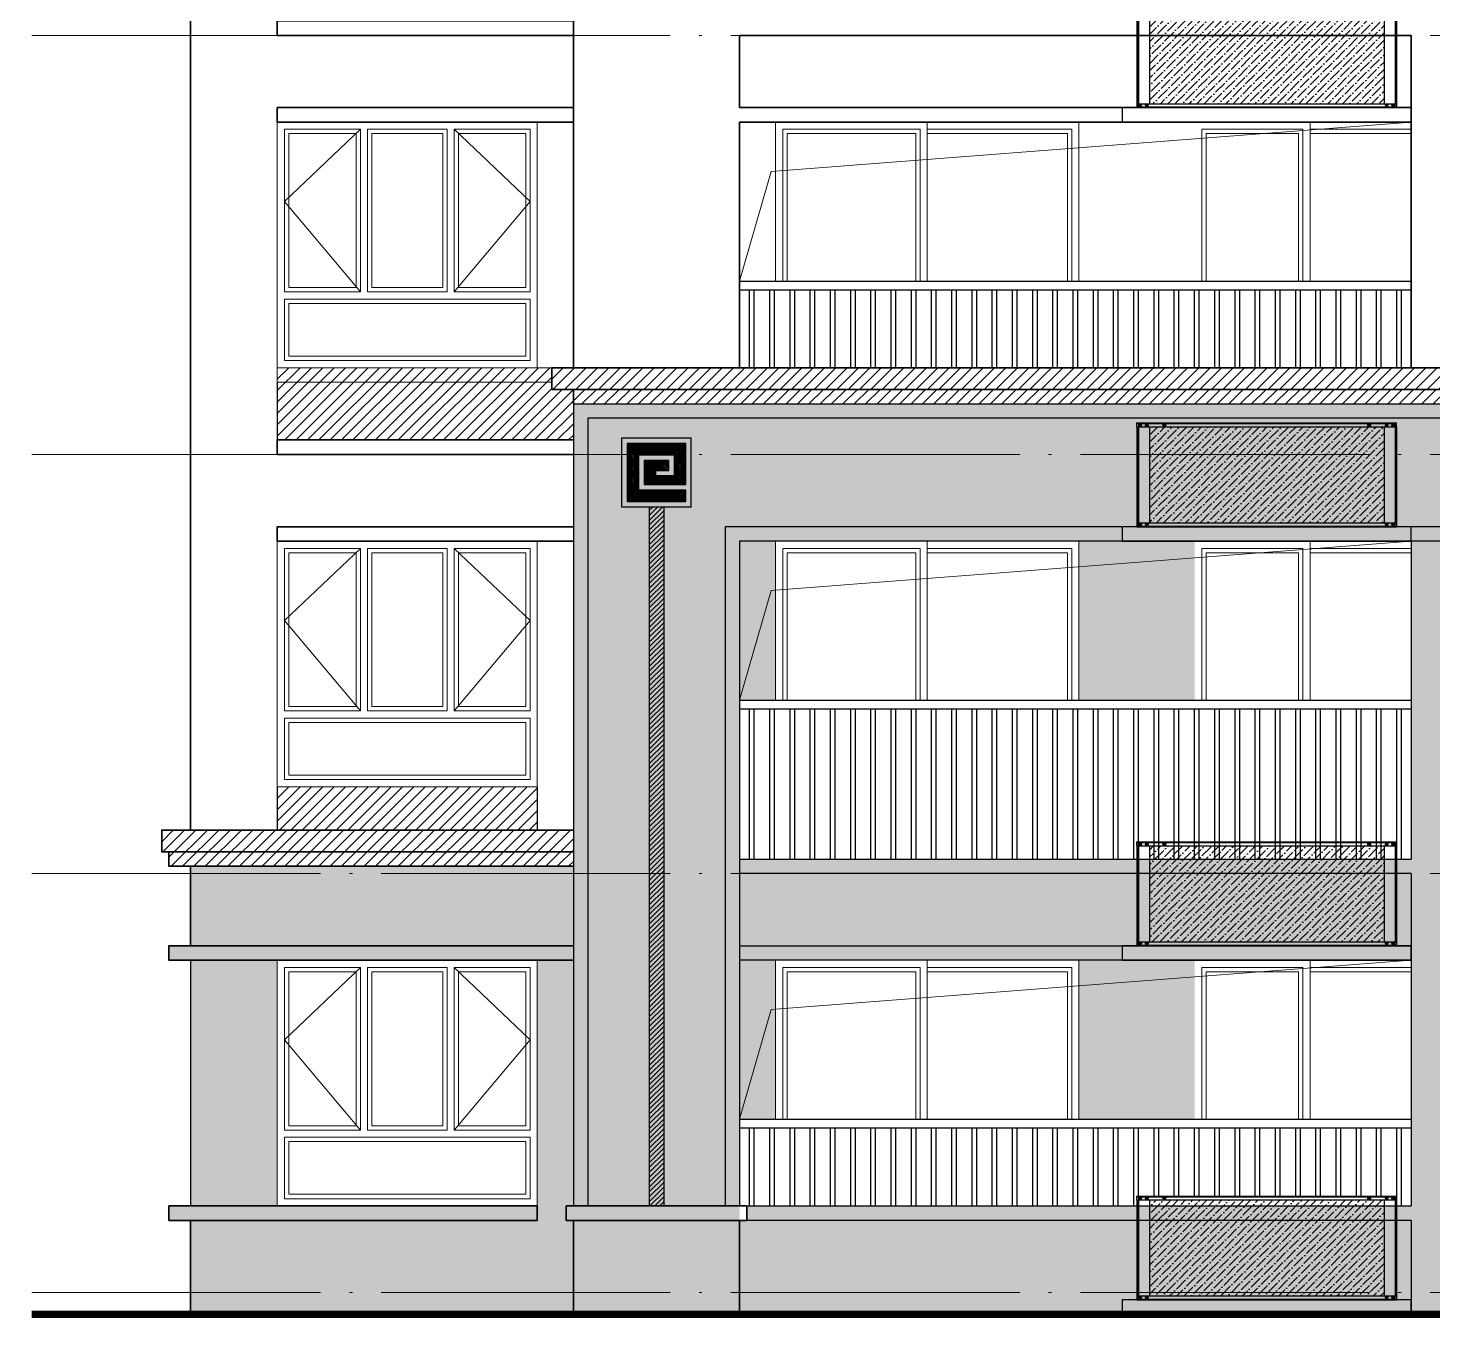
# Model space of a CAD drawing. Extents: x -518115 to 790560, y -210384 to 1628073.
# Drawn here: x 419392 to 429117, y 123274 to 132199 of the extents above; entities that cross this region are included whole.
import ezdxf
from ezdxf.xclip import XClip

# ---------------------------------------------------------------- set-up
doc = ezdxf.new("R2010")
doc.units = 0
doc.header["$LTSCALE"] = 1000
doc.header["$MEASUREMENT"] = 0
doc.header["$XCLIPFRAME"] = 0
doc.linetypes.add('DOTE', pattern=[2.4200000000000004, 2, -0.2, 0.02, -0.2])
for name, color, linetype in [('3-剖面填充（细）', 250, 'Continuous'), ('5-平立面看线1', 45, 'Continuous'), ('Stair-栏杆', 142, 'Continuous'), ('修改标示', 212, 'Continuous'), ('看线', 251, 'Continuous'), ('立面', 73, 'Continuous')]:
    doc.layers.add(name, color=color, linetype=linetype)
for name, color, linetype, lineweight in [('DOTE', 19, 'DOTE', 9), ('WALL', 9, 'Continuous', 40), ('WINDOW', 144, 'Continuous', 15), ('立面-中轮廓线', 213, 'Continuous', 35), ('立面-普通轮廓', 7, 'Continuous', 18), ('立面-洞口示意', 152, 'Continuous', 13), ('立面-窗开启线', 250, 'Continuous', 13)]:
    doc.layers.add(name, color=color, linetype=linetype, lineweight=lineweight)

# ---------------------------------------------------------------- blocks, each defined once
blk = doc.blocks.new('A$C28396737')
at = {"layer": 'WINDOW'}
blk.add_line((-800.000142690842, 2299.999999992666), (-800.000142690842, 0), dxfattribs=at)
for points in [[(-1550.000285381684, 2249.999999992666), (-850.0001426907838, 2249.999999992608), (-850.0001426907838, 49.99999999994179), (-1550.000285381684, 50)], [(-49.99999999988358, 2249.999999992666), (-800.0001426907838, 2249.999999992608), (-800.0001426907838, 49.99999999994179), (-49.99999999988358, 50)]]:
    blk.add_lwpolyline(points, close=True, dxfattribs=at)
at = {"layer": 'WINDOW', "color": 250}
blk.add_lwpolyline([(-1520.000285381684, 2219.999999992666), (-880.0001426907838, 2219.999999992608), (-880.0001426907838, 79.99999999994179), (-1520.000285381684, 80)], close=True, dxfattribs=at)
blk.add_lwpolyline([(-800.000142690842, 80), (-79.99999999988358, 80), (-79.99999999988358, 2219.999999992666), (-800.000142690842, 2219.999999992666)], dxfattribs=at)
at = {"layer": '立面-普通轮廓'}
blk.add_lwpolyline([(-1600.000285381684, 2299.999999992666), (0, 2299.999999992666), (0, 0), (-1600.000285381684, 0)], close=True, dxfattribs=at)
blk = doc.blocks.new('A$C41BE1890')
at = {"layer": 'WINDOW'}
blk.add_line((-1050.000142690842, 2299.999999992666), (-1050.000142690842, 0), dxfattribs=at)
for points in [[(-2050.000285381684, 2249.999999992666), (-1100.000142690784, 2249.999999992608), (-1100.000142690784, 49.99999999994179), (-2050.000285381684, 50)], [(-49.99999999988358, 2249.999999992666), (-1050.000142690784, 2249.999999992608), (-1050.000142690784, 49.99999999994179), (-49.99999999988358, 50)]]:
    blk.add_lwpolyline(points, close=True, dxfattribs=at)
at = {"layer": 'WINDOW', "color": 250}
blk.add_lwpolyline([(-2020.000285381684, 2219.999999992666), (-1130.000142690784, 2219.999999992608), (-1130.000142690784, 79.99999999994179), (-2020.000285381684, 80)], close=True, dxfattribs=at)
blk.add_lwpolyline([(-1050.000142690842, 80), (-79.99999999988358, 80), (-79.99999999988358, 2219.999999992666), (-1050.000142690842, 2219.999999992666)], dxfattribs=at)
at = {"layer": '立面-普通轮廓'}
blk.add_lwpolyline([(-2100.000285381684, 2299.999999992666), (0, 2299.999999992666), (0, 0), (-2100.000285381684, 0)], close=True, dxfattribs=at)
blk = doc.blocks.new('A$C0FC9229A')
at = {"color": 164}
blk.add_wipeout([(1079.579837211702, 1056.4612844407857), (1079.0798372109443, 1056.961284441528), (-922.9201627899898, 1056.9612844389592), (-923.4201627882102, 1056.4612844407295), (-923.4201627881281, 1026.9612844414949), (-921.9201627881267, 1026.9612844417134), (-921.9201627881266, 286.96128444166413), (-923.4201627881263, 286.96128444170995), (-923.4201627882101, 257.4612844426099), (-922.92016278999, 256.96128444438006), (1079.0798372109446, 256.96128444187), (1079.5798372117024, 257.4612844426122), (1079.5798372118738, 286.9612844416141), (1078.0798372118734, 286.961284441712), (1078.0798372118734, 1026.9612844416044), (1079.5798372118675, 1026.9612844419455)], dxfattribs=at).translate(0, 0, -1e-08).dxf.layer = 'WALL'
h = blk.add_hatch()
h.set_pattern_fill('ANSI36', color=164, scale=25, style=0)
h.set_pattern_definition([(45, (0, 0), (21.04747528375584, 77.17407604043804), [99.21875, -19.84375, 0, -19.84375])])
h.paths.add_polyline_path([(982.5813084756956, 286.9612844416974), (982.5813084756956, 1026.961284441697), (-825.9216340542771, 1026.961284441671), (-825.9216340542771, 286.9612844416711)])
for p, q in [((-923.4201627881266, 1026.96128444167), (-923.4201627881266, 1056.461284440738)), ((-923.4201627881266, 1056.461284440738), (-922.9201627899893, 1056.461284440738)), ((-923.4201627881266, 1051.754177659896), (1079.579837211873, 1051.754177659925)), ((-923.4201627881266, 1026.96128444167), (1079.579837211873, 1026.961284441699)), ((-922.9201627899893, 1056.961284441553), (1079.079837210942, 1056.961284441582)), ((-922.9201627899893, 1026.96128444167), (-922.9201627899893, 1056.961284441553)), ((-922.9201627899893, 1056.814837830636), (1079.079837210942, 1056.814837830665)), ((-922.9201627899893, 1052.107731049909), (1079.079837210942, 1052.107731049939)), ((-921.9201627881266, 286.9612844416697), (-921.9201627881266, 1026.96128444167)), ((-921.5666091800667, 1026.96128444167), (-921.5666091800667, 286.9613622748584)), ((-921.0716340537183, 286.9612844416697), (-921.0716340537183, 1026.96128444167)), ((-912.068080663681, 1026.96128444167), (-912.068080663681, 286.9612844416697)), ((-911.9201627885923, 1056.814837830636), (-911.9201627885923, 1026.96128444167)), ((-911.7145272712223, 1026.96128444167), (-911.7145272712223, 286.9612844416697)), ((-896.9201627885923, 1039.848035787727), (-899.4201627899893, 1038.404660114698)), ((-899.4201627899893, 1038.404660114698), (-899.4201627899893, 1035.517908768525)), ((-899.4201627899893, 1035.517908768525), (-896.9201627885923, 1034.074533095496)), ((-896.9201627885923, 1029.606468328537), (-896.9201627885923, 1044.316100554686)), ((-894.4201627899893, 1038.404660114698), (-896.9201627885923, 1039.848035787727)), ((-896.9201627885923, 1034.074533095496), (-894.4201627899893, 1035.517908768525)), ((-894.4201627899893, 1035.517908768525), (-894.4201627899893, 1038.404660114698)), ((-846.9201627885923, 1039.848035787727), (-849.4201627899893, 1038.404660114698)), ((-849.4201627899893, 1038.404660114698), (-849.4201627899893, 1035.517908768525)), ((-849.4201627899893, 1035.517908768525), (-846.9201627885923, 1034.074533095496)), ((-846.9201627885923, 1029.606468328537), (-846.9201627885923, 1044.316100554686)), ((-844.4201627899893, 1038.404660114698), (-846.9201627885923, 1039.848035787727)), ((-846.9201627885923, 1034.074533095496), (-844.4201627899893, 1035.517908768525)), ((-844.4201627899893, 1035.517908768525), (-844.4201627899893, 1038.404660114698)), ((-826.4216340524144, 1026.96128444167), (-826.4216340524144, 286.9612844416697)), ((-825.9216340542771, 1026.96128444167), (-825.9216340542771, 286.9612844416697)), ((-719.7339139464311, 1044.642090430745), (-703.1064116298221, 1044.642090430745)), ((-719.7339139464311, 1034.852737898735), (-703.1064116298221, 1034.852737898735)), ((-711.4201627881266, 1054.099483286176), (-711.4201627881266, 1025.40696208764)), ((859.2660860535689, 1044.642090430774), (875.8935883701779, 1044.642090430774)), ((859.2660860535689, 1034.852737898764), (875.8935883701779, 1034.852737898764)), ((867.5798372118734, 1054.099483286205), (867.5798372118734, 1025.406962087669)), ((982.5813084756956, 1026.961284441699), (982.5813084756956, 286.9612844416988)), ((1003.079837209545, 1039.848035787756), (1000.579837210942, 1038.404660114727)), ((1000.579837210942, 1038.404660114727), (1000.579837210942, 1035.517908768554)), ((1000.579837210942, 1035.517908768554), (1003.079837209545, 1034.074533095525)), ((1003.079837209545, 1029.606468328566), (1003.079837209545, 1044.316100554715)), ((1005.579837210942, 1038.404660114727), (1003.079837209545, 1039.848035787756)), ((1003.079837209545, 1034.074533095525), (1005.579837210942, 1035.517908768554)), ((1005.579837210942, 1035.517908768554), (1005.579837210942, 1038.404660114727)), ((1053.079837211873, 1039.848035787756), (1050.579837210942, 1038.404660114727)), ((1050.579837210942, 1038.404660114727), (1050.579837210942, 1035.517908768554)), ((1050.579837210942, 1035.517908768554), (1053.079837211873, 1034.074533095525)), ((1053.079837209545, 1029.606468328566), (1053.079837209545, 1044.316100554715)), ((1055.579837210942, 1038.404660114727), (1053.079837211873, 1039.848035787756)), ((1053.079837211873, 1034.074533095525), (1055.579837210942, 1035.517908768554)), ((1055.579837210942, 1035.517908768554), (1055.579837210942, 1038.404660114727)), ((1067.874201694503, 1026.961284441699), (1067.874201694503, 286.9612844416988)), ((1068.079837211873, 1056.961284441582), (1068.079837211873, 1026.961284441699)), ((1068.227755086962, 1026.961284441699), (1068.227755086962, 286.9612844416988)), ((1077.231308476999, 286.9612844416988), (1077.231308476999, 1026.961284441699)), ((1077.726283603348, 1026.961284441699), (1077.726283603348, 286.9613622748875)), ((1078.079837211873, 286.9612844416988), (1078.079837211873, 1026.961284441699)), ((1079.079837210942, 1026.961284441699), (1079.079837210942, 1056.961284441582)), ((1079.579837211873, 1056.461284440767), (1079.079837210942, 1056.461284440767)), ((1079.579837211873, 1026.961284441699), (1079.579837211873, 1056.461284440767)), ((-923.4201627881266, 286.9612844416697), (1079.579837211873, 286.9612844416988)), ((-923.4201627881266, 286.9612844416697), (-923.4201627881266, 257.461284442601)), ((-923.4201627881266, 262.1683912233275), (1079.579837211873, 262.1683912233566)), ((-923.4201627881266, 257.461284442601), (-922.9201627899893, 257.461284442601)), ((-922.9201627899893, 286.9612844416697), (-922.9201627899893, 256.9612844417861)), ((-922.9201627899893, 261.8148378334299), (1079.079837210942, 261.814837833459)), ((-922.9201627899893, 257.107731052587), (1079.079837210942, 257.1077310526161)), ((-922.9201627899893, 256.9612844417861), (1079.079837210942, 256.9612844418152)), ((-921.9201627881266, 286.9612844416697), (-825.9216340542771, 286.9612844416697)), ((-911.9201627885923, 257.107731052587), (-911.9201627885923, 286.9612844416697)), ((-899.4201627899893, 278.4046601146983), (-896.9201627885923, 279.8480357878434)), ((-899.4201627899893, 275.5179087686411), (-899.4201627899893, 278.4046601146983)), ((-896.9201627885923, 274.0745330956124), (-899.4201627899893, 275.5179087686411)), ((-896.9201627885923, 284.3161005548027), (-896.9201627885923, 269.6064683286531)), ((-896.9201627885923, 279.8480357878434), (-894.4201627899893, 278.4046601146983)), ((-894.4201627899893, 275.5179087686411), (-896.9201627885923, 274.0745330956124)), ((-894.4201627899893, 278.4046601146983), (-894.4201627899893, 275.5179087686411)), ((-849.4201627899893, 278.4046601146983), (-846.9201627885923, 279.8480357878434)), ((-849.4201627899893, 275.5179087686411), (-849.4201627899893, 278.4046601146983)), ((-846.9201627885923, 274.0745330956124), (-849.4201627899893, 275.5179087686411)), ((-846.9201627885923, 284.3161005548027), (-846.9201627885923, 269.6064683286531)), ((-846.9201627885923, 279.8480357878434), (-844.4201627899893, 278.4046601146983)), ((-844.4201627899893, 275.5179087686411), (-846.9201627885923, 274.0745330956124)), ((-844.4201627899893, 278.4046601146983), (-844.4201627899893, 275.5179087686411)), ((1000.579837210942, 278.4046601148439), (1003.079837209545, 279.8480357878725)), ((1000.579837210942, 275.5179087686702), (1000.579837210942, 278.4046601148439)), ((1003.079837209545, 274.0745330956415), (1000.579837210942, 275.5179087686702)), ((1003.079837209545, 284.3161005548318), (1003.079837209545, 269.6064683286822)), ((1003.079837209545, 279.8480357878725), (1005.579837210942, 278.4046601148439)), ((1005.579837210942, 275.5179087686702), (1003.079837209545, 274.0745330956415)), ((1005.579837210942, 278.4046601148439), (1005.579837210942, 275.5179087686702)), ((1050.579837210942, 278.4046601148439), (1053.079837211873, 279.8480357878725)), ((1050.579837210942, 275.5179087686702), (1050.579837210942, 278.4046601148439)), ((1053.079837211873, 274.0745330956415), (1050.579837210942, 275.5179087686702)), ((1053.079837209545, 284.3161005548318), (1053.079837209545, 269.6064683286822)), ((1053.079837211873, 279.8480357878725), (1055.579837210942, 278.4046601148439)), ((1055.579837210942, 275.5179087686702), (1053.079837211873, 274.0745330956415)), ((1055.579837210942, 278.4046601148439), (1055.579837210942, 275.5179087686702)), ((1068.079837211873, 256.9612844418152), (1068.079837211873, 286.9612844416988)), ((1079.079837210942, 286.9612844416988), (1079.079837210942, 256.9612844418152)), ((1079.579837211873, 257.4612844426301), (1079.079837210942, 257.4612844426301)), ((1079.579837211873, 286.9612844416988), (1079.579837211873, 257.4612844426301))]:
    blk.add_line(p, q, dxfattribs=at)
for points in [[(-923.4201627881266, 1051.754177659896), (-923.382646670565, 1051.888544058689), (-923.2743637273088, 1052.003718933818), (-923.1117844744585, 1052.080736328644), (-922.9201627899893, 1052.107731049909)], [(1079.579837211873, 1051.754177659925), (1079.541776977945, 1051.889476683282), (1079.433390601072, 1052.004177660274), (1079.271178926341, 1052.080818401126), (1079.079837210942, 1052.107731049939)], [(-923.4201627881266, 262.1683912233275), (-923.382646670565, 262.0340248246503), (-923.2743637273088, 261.9188499495212), (-923.1117844744585, 261.8418325546954), (-922.9201627899893, 261.8148378334299)], [(1079.579837211873, 262.1683912233566), (1079.541776977945, 262.0330922001158), (1079.433390601072, 261.9183912230073), (1079.271178926341, 261.8417504822719), (1079.079837210942, 261.814837833459)]]:
    blk.add_lwpolyline(points, dxfattribs=at)
for centre, radius in [((-896.9201627885923, 1036.96128444167), 9.999999999959998), ((-896.9201627885923, 1036.96128444167), 9.499999999199998), ((-846.9201627885923, 1036.96128444167), 9.999999999959998), ((-846.9201627885923, 1036.96128444167), 9.499999999199998), ((1003.079837209545, 1036.961284441699), 9.999999999959998), ((1003.079837209545, 1036.961284441699), 9.499999999199998), ((1053.079837211873, 1036.961284441699), 9.999999999959998), ((1053.079837211873, 1036.961284441699), 9.499999999199998), ((-896.9201627885923, 276.9612844416697), 9.999999999959998), ((-896.9201627885923, 276.9612844416697), 9.499999999199998), ((-846.9201627885923, 276.9612844416697), 9.999999999959998), ((-846.9201627885923, 276.9612844416697), 9.499999999199998), ((1003.079837209545, 276.9612844416988), 9.999999999959998), ((1003.079837209545, 276.9612844416988), 9.499999999199998), ((1053.079837211873, 276.9612844416988), 9.999999999959998), ((1053.079837211873, 276.9612844416988), 9.499999999199998)]:
    blk.add_circle(centre, radius, dxfattribs=at)
for centre, radius, start, end in [((-922.9201627899893, 1056.461284440738), 0.4999999982210284, 90, 180), ((-719.9783924506046, 1039.74741416474), 4.900778049206776, 87.14057591316207, 272.8594240868379), ((-702.8619331256486, 1039.74741416474), 4.900778049206776, 267.1405759131621, 92.85942408683792), ((859.0216075493954, 1039.747414164769), 4.900778049206776, 87.14057591316207, 272.8594240868379), ((876.1380668743514, 1039.747414164769), 4.900778049206776, 267.1405759131621, 92.85942408683792), ((1079.079837210942, 1056.461284440767), 0.5000000007600001, 0, 90), ((-922.9201627899893, 257.461284442601), 0.4999999982210284, 180, 270), ((1079.079837210942, 257.4612844426301), 0.5000000007600001, 270, 0)]:
    blk.add_arc(centre, radius, start, end, dxfattribs=at)
blk = doc.blocks.new('A$C6BC36758')
at = {"layer": 'WINDOW'}
for points in [[(-1750.000285381684, 1650), (-1225.000285381684, 1650), (-1225.000285381684, 525), (-1750.000285381684, 525)], [(-1175.000285381684, 1650), (-624.9999999997672, 1650), (-624.9999999997672, 525), (-1175.000285381684, 525)], [(-50, 1650), (-575, 1650), (-575, 525), (-50, 525)], [(-1750.000285381684, 475), (-50, 475), (-50, 50), (-1750.000285381684, 50)]]:
    blk.add_lwpolyline(points, close=True, dxfattribs=at)
at = {"layer": 'WINDOW', "color": 250}
for points in [[(-1720.000285381684, 1620), (-1255.000285381684, 1620), (-1255.000285381684, 555), (-1720.000285381684, 555)], [(-1145.000285381684, 1620), (-654.9999999997672, 1620), (-654.9999999997672, 555), (-1145.000285381684, 555)], [(-80, 1620), (-545, 1620), (-545, 555), (-80, 555)], [(-1720.000285381684, 445), (-80, 445), (-80, 80), (-1720.000285381684, 80)]]:
    blk.add_lwpolyline(points, close=True, dxfattribs=at)
at = {"layer": '立面-普通轮廓'}
blk.add_lwpolyline([(-1800.000285381684, 1700), (0, 1700), (0, 0), (-1800.000285381684, 0)], close=True, dxfattribs=at)
at = {"layer": '立面-窗开启线', "color": 251, "ltscale": 0.5, "true_color": 0x636466}
for points in [[(-1225.000285381684, 1650), (-1750.000285381684, 1150), (-1225.000285381684, 525)], [(-575, 1650), (-50, 1150), (-575, 525)]]:
    blk.add_lwpolyline(points, dxfattribs=at)
blk = doc.blocks.new('hfhfthfthf')
at = {"layer": 'Stair-栏杆'}
for p, q in [((424316.5786998163, 36475.99991834373), (428966.5787161089, 36475.99991834373)), ((424316.5786998163, 36415.99991834466), (428966.5787161089, 36415.99991834466))]:
    blk.add_line(p, q, dxfattribs=at)
for points in [[(424386.5786998165, 35376), (424386.5786998165, 36415.99991834466)], [(424416.5786998165, 36415.99991834466), (424416.5786998165, 35376)], [(424526.5786998165, 35376), (424526.5786998165, 36415.99991834466)], [(424556.5786998165, 36415.99991834466), (424556.5786998165, 35376)], [(424666.5786998165, 35376), (424666.5786998165, 36415.99991834466)], [(424696.5786998165, 36415.99991834466), (424696.5786998165, 35376)], [(424806.5786998165, 35376), (424806.5786998165, 36415.99991834466)], [(424836.5786998165, 36415.99991834466), (424836.5786998165, 35376)], [(424946.5786998165, 35376), (424946.5786998165, 36415.99991834466)], [(424976.5786998165, 36415.99991834466), (424976.5786998165, 35376)], [(425086.5786998165, 35376), (425086.5786998165, 36415.99991834466)], [(425116.5786998165, 36415.99991834466), (425116.5786998165, 35376)], [(425226.5786998165, 35376), (425226.5786998165, 36415.99991834466)], [(425256.5786998165, 36415.99991834466), (425256.5786998165, 35376)], [(425366.5786998165, 35376), (425366.5786998165, 36415.99991834466)], [(425396.5786998165, 36415.99991834466), (425396.5786998165, 35376)], [(425506.5786998165, 35376), (425506.5786998165, 36415.99991834466)], [(425536.5786998165, 36415.99991834466), (425536.5786998165, 35376)], [(425646.5786998165, 35376), (425646.5786998165, 36415.99991834466)], [(425676.5786998165, 36415.99991834466), (425676.5786998165, 35376)], [(425786.5786998165, 35376), (425786.5786998165, 36415.99991834466)], [(425816.5786998165, 36415.99991834466), (425816.5786998165, 35376)], [(425926.5786998165, 35376), (425926.5786998165, 36415.99991834466)], [(425956.5786998165, 36415.99991834466), (425956.5786998165, 35376)], [(426066.5786998165, 35376), (426066.5786998165, 36415.99991834466)], [(426096.5786998165, 36415.99991834466), (426096.5786998165, 35376)], [(426206.5786998165, 35376), (426206.5786998165, 36415.99991834466)], [(426236.5786998165, 36415.99991834466), (426236.5786998165, 35376)], [(426346.5786998165, 35376), (426346.5786998165, 36415.99991834466)], [(426376.5786998165, 36415.99991834466), (426376.5786998165, 35376)], [(426486.5786998165, 35376), (426486.5786998165, 36415.99991834466)], [(426516.5786998165, 36415.99991834466), (426516.5786998165, 35376)], [(426626.5786998165, 35376), (426626.5786998165, 36415.99991834466)], [(426656.5786998165, 36415.99991834466), (426656.5786998165, 35376)], [(426766.5786998165, 35376), (426766.5786998165, 36415.99991834466)], [(426796.5786998165, 36415.99991834466), (426796.5786998165, 35376)], [(426906.5786998165, 35376), (426906.5786998165, 36415.99991834466)], [(426936.5786998165, 36415.99991834466), (426936.5786998165, 35376)], [(427046.5786998165, 35376), (427046.5786998165, 36415.99991834466)], [(427076.5786998165, 36415.99991834466), (427076.5786998165, 35376)], [(427186.5786998165, 35376), (427186.5786998165, 36415.99991834466)], [(427216.5786998165, 36415.99991834466), (427216.5786998165, 35376)], [(427326.5786998165, 35376), (427326.5786998165, 36415.99991834466)], [(427356.5786998165, 36415.99991834466), (427356.5786998165, 35376)], [(427466.5786998165, 35376), (427466.5786998165, 36415.99991834466)], [(427496.5786998165, 36415.99991834466), (427496.5786998165, 35376)], [(427606.5786998165, 35376), (427606.5786998165, 36415.99991834466)], [(427636.5786998165, 36415.99991834466), (427636.5786998165, 35376)], [(427746.5786998165, 35376), (427746.5786998165, 36415.99991834466)], [(427776.5786998165, 36415.99991834466), (427776.5786998165, 35376)], [(427886.5786998165, 35376), (427886.5786998165, 36415.99991834466)], [(427916.5786998165, 36415.99991834466), (427916.5786998165, 35376)], [(428026.5786998165, 35376), (428026.5786998165, 36415.99991834466)], [(428056.5786998165, 36415.99991834466), (428056.5786998165, 35376)], [(428166.5786998165, 35376), (428166.5786998165, 36415.99991834466)], [(428196.5786998165, 36415.99991834466), (428196.5786998165, 35376)], [(428306.5786998165, 35376), (428306.5786998165, 36415.99991834466)], [(428336.5786998165, 36415.99991834466), (428336.5786998165, 35376)], [(428446.5786998165, 35376), (428446.5786998165, 36415.99991834466)], [(428476.5786998165, 36415.99991834466), (428476.5786998165, 35376)], [(428586.5786998165, 35376), (428586.5786998165, 36415.99991834466)], [(428616.5786998165, 36415.99991834466), (428616.5786998165, 35376)], [(428726.5786998165, 35376), (428726.5786998165, 36415.99991834466)], [(428756.5786998165, 36415.99991834466), (428756.5786998165, 35376)], [(428866.5786998165, 35376), (428866.5786998165, 36415.99991834466)], [(428896.5786998165, 36415.99991834466), (428896.5786998165, 35376)]]:
    blk.add_lwpolyline(points, dxfattribs=at)
blk = doc.blocks.new('GDGTFHFHFGHB')
at = {"layer": '立面-中轮廓线'}
for p, q in [((420516.578702806, 38176), (420516.578702806, 35275.99999999988)), ((423166.5787371339, 38176.00000000001), (423166.5787371339, 35276.00000000003))]:
    blk.add_line(p, q, dxfattribs=at)
for points in [[(423166.5787371339, 35276.00000000003), (421116.5787028348, 35275.99999999977), (421116.5787028348, 35375.99999999977), (423166.5787371339, 35375.99999999951)], [(428966.5787161089, 35276.0000000002), (424316.5786998163, 35275.99999999977)]]:
    blk.add_lwpolyline(points, dxfattribs=at)
blk = doc.blocks.new('A$C6E765447')
at = {"layer": '3-剖面填充（细）'}
h = blk.add_hatch(dxfattribs=at)
h.set_pattern_fill('ANSI31', color=251, scale=5)
h.set_pattern_definition([(45, (0, 0), (-5.612660075668221, 5.612660075668221), [])])
h.paths.add_polyline_path([(752.4873256832362, 98.34558459406254), (752.488500122385, 501.7472126909997), (347.5151471169665, 501.7472126909997), (347.5151471169665, 216.5989486103435), (634.9753073384053, 216.5980891659856), (634.9759096482303, 383.8731053103693), (465.0597000622656, 383.8735327089671), (465.0594519505976, 314.8372825471452), (554.621606254601, 314.8370157694444), (554.6215028543957, 276.4907131245126), (427.4766364826356, 276.4910335540771), (427.4770903480239, 421.8491470410954), (672.5587241169998, 421.8485611676006), (672.5579672014575, 178.2518236484611), (347.5151471169665, 178.2525947944113), (347.5151471169665, 98.34674059426987)])
at = {"layer": '立面'}
for p, q in [((309.9311556662433, 60.00056258006953), (309.9324931035517, 540.0905675082467)), ((790.070138166775, 540.07518442336), (309.9324931035517, 540.0905675082467)), ((347.514283454977, 216.5989486129256), (347.5151471169665, 501.7472126909997)), ((347.5151471169665, 501.7472126909997), (752.4885001661023, 501.7622289133724)), ((752.4885001661023, 501.7622289133724), (752.4873256832361, 98.34558459406253)), ((790.0688443301478, 59.9992481044028), (790.070138166775, 540.07518442336)), ((427.4770903480239, 421.8491470410954), (427.4766364826355, 276.4910335540771)), ((672.5587241169997, 421.8485611676006), (427.4770903480239, 421.8491470410954)), ((672.5579672014574, 178.2518236484611), (672.5587241169997, 421.8485611676006)), ((465.0594519505976, 314.8372825471452), (465.0597000622656, 383.8735327089671)), ((554.6216062546009, 314.8370157694444), (465.0594519505976, 314.8372825471452)), ((465.0597000622656, 383.8735327089671), (634.9759096482303, 383.8731053103693)), ((554.6215028543957, 276.4907131245127), (554.6216062546009, 314.8370157694444)), ((634.9759096482303, 383.8731053103693), (634.9753073384054, 216.5980891659856)), ((634.9753073384054, 216.5980891659856), (347.514283454977, 216.5989486129256)), ((427.4766364826355, 276.4910335540771), (554.6215028543957, 276.4907131245127)), ((347.5139713321114, 98.3467405976262), (347.5141790736234, 178.2525947967079)), ((752.4873256832361, 98.34558459406253), (347.5139713321114, 98.3467405976262)), ((347.5141790736234, 178.2525947967079), (672.5579672014574, 178.2518236484611)), ((309.9311556662433, 60.00056258006953), (790.0688443301478, 59.9992481044028))]:
    blk.add_line(p, q, dxfattribs=at)

msp = doc.modelspace()

# ---------------------------------------------------------------- hatches: boundary and pattern name
at = {"layer": '3-剖面填充（细）'}
h = msp.add_hatch(dxfattribs=at)
h.set_pattern_fill('ANSI31', color=256, scale=35)
h.set_pattern_definition([(45, (3.463355824351311e-08, 85272.63961436617), (-39.28862052967754, 39.28862052967754), [])])
h.paths.add_polyline_path([(423166.5787371685, 129698.6396143658), (423016.5787371789, 129698.6396143657), (423016.5787371789, 129848.6396143727), (421116.5787028698, 129848.6396143664), (421116.5787028698, 129348.6396143661), (423166.5787371685, 129348.6396143728)])
h = msp.add_hatch(dxfattribs=at)
h.set_pattern_fill('ANSI31', color=256, scale=35)
h.set_pattern_definition([(45, (1900.00003433344, 85272.63961436547), (-39.28862052967754, 39.28862052967754), [])])
h.paths.add_polyline_path([(423016.5787371686, 129698.6396143653), (468216.5854862838, 129698.6396143524), (468216.5854862838, 129848.6396143595), (423016.5787371686, 129848.6396143657)])
h = msp.add_hatch(dxfattribs=at)
h.set_pattern_fill('ANSI31', color=256, scale=35)
h.set_pattern_definition([(45, (2050.00003433344, 85122.63961436547), (-39.28862052967754, 39.28862052967754), [])])
h.paths.add_polyline_path([(423166.5787371686, 129598.6396143653), (468066.5854862838, 129598.6396143524), (468066.5854862838, 129698.6396143595), (423166.5787371686, 129698.6396143657)])
h = msp.add_hatch(dxfattribs=at)
h.set_pattern_fill('ANSI31', color=256, scale=15)
h.set_pattern_definition([(45, (255720.3034507729, 1400.730858798721), (-16.83798022700466, 16.83798022700466), [])])
h.paths.add_polyline_path([(423691.5788072431, 124048.6396143665), (423791.5788183347, 124048.6396143665), (423791.5802572425, 128883.5939703833), (423691.5802461466, 128883.5939389449)])
h = msp.add_hatch(dxfattribs=at)
h.set_pattern_fill('ANSI31', color=256, scale=35)
h.set_pattern_definition([(45, (3.463355824351311e-08, 82372.63961436617), (-39.28862052967754, 39.28862052967754), [])])
h.paths.add_polyline_path([(421116.5787028698, 126648.6396143662), (422916.5787028697, 126648.6396143664), (422916.5787028697, 126948.6396143734), (421116.5787028698, 126948.6396143664)])
h = msp.add_hatch(dxfattribs=at)
h.set_pattern_fill('ANSI31', color=256, scale=35)
h.set_pattern_definition([(45, (-800.0001426851959, 82072.63961436594), (-39.28862052967754, 39.28862052967754), [])])
h.paths.add_polyline_path([(420316.5785601499, 126498.6396143662), (420366.5785601499, 126498.6396143662), (420366.5785601498, 126398.6396143666), (423166.5787371685, 126398.6396143658), (423166.5787371685, 126648.6396143658), (420316.5785601499, 126648.6396143662)])

# ---------------------------------------------------------------- linework, layer by layer
at = {"color": 2}
for points in [[(428966.1298703141, 131648.6396143663), (426966.1298703141, 131648.6396143663), (426966.1298703141, 131548.6396143664), (428966.1298703141, 131548.6396143664)], [(428966.1298703141, 128748.6396143663), (426966.1298703141, 128748.6396143663), (426966.1298703141, 128648.6396143664), (428966.1298703141, 128648.6396143664)], [(428966.1298703141, 125848.6396143663), (426966.1298703141, 125848.6396143663), (426966.1298703141, 125748.6396143664), (428966.1298703141, 125748.6396143664)], [(428966.129870314, 123398.6396143661), (426966.129870314, 123398.6396143661), (426966.129870314, 123298.6396143662), (428966.129870314, 123298.6396143662)]]:
    msp.add_lwpolyline(points, close=True, dxfattribs=at)
at = {"layer": '3-剖面填充（细）'}
for p, q in [((421116.5787028697, 129748.6396143664), (421116.5787028695, 129348.6396143659)), ((423166.5787371685, 129598.6396143657), (468066.5854862838, 129598.6396143657)), ((421116.5784174878, 126948.6396143665), (421116.5787028695, 126648.6396143662)), ((422916.5787028695, 126948.6396143665), (422916.5787028695, 126648.6396143646))]:
    msp.add_line(p, q, dxfattribs=at)
at = {"layer": '5-平立面看线1', "color": 1, "ltscale": 0.8, "const_width": 50}
msp.add_lwpolyline([(471816.5787018674, 123298.6396143662), (419416.5787028405, 123298.6396143662)], dxfattribs=at)
at = {"layer": 'Stair-栏杆'}
for p, q in [((424316.5786998508, 130448.6395327099), (428966.5787161435, 130448.6395327099)), ((424316.5786998508, 130388.6395327108), (428966.5787161435, 130388.6395327108)), ((424316.5786998508, 124648.6395327099), (428966.5787161435, 124648.6395327099)), ((424316.5786998508, 124588.6395327108), (428966.5787161435, 124588.6395327108))]:
    msp.add_line(p, q, dxfattribs=at)
for points in [[(424386.5786998511, 129848.6396143657), (424386.5786998511, 130388.6395327108)], [(424416.5786998511, 130388.6395327108), (424416.5786998511, 129848.6396143657)], [(424526.5786998511, 129848.6396143657), (424526.5786998511, 130388.6395327108)], [(424556.5786998511, 130388.6395327108), (424556.5786998511, 129848.6396143657)], [(424666.5786998511, 129848.6396143657), (424666.5786998511, 130388.6395327108)], [(424696.5786998511, 130388.6395327108), (424696.5786998511, 129848.6396143657)], [(424806.5786998511, 129848.6396143657), (424806.5786998511, 130388.6395327108)], [(424836.5786998511, 130388.6395327108), (424836.5786998511, 129848.6396143657)], [(424946.5786998511, 129848.6396143657), (424946.5786998511, 130388.6395327108)], [(424976.5786998511, 130388.6395327108), (424976.5786998511, 129848.6396143657)], [(425086.5786998511, 129848.6396143657), (425086.5786998511, 130388.6395327108)], [(425116.5786998511, 130388.6395327108), (425116.5786998511, 129848.6396143657)], [(425226.5786998511, 129848.6396143657), (425226.5786998511, 130388.6395327108)], [(425256.5786998511, 130388.6395327108), (425256.5786998511, 129848.6396143657)], [(425366.5786998511, 129848.6396143657), (425366.5786998511, 130388.6395327108)], [(425396.5786998511, 130388.6395327108), (425396.5786998511, 129848.6396143657)], [(425506.5786998511, 129848.6396143657), (425506.5786998511, 130388.6395327108)], [(425536.5786998511, 130388.6395327108), (425536.5786998511, 129848.6396143657)], [(425646.5786998511, 129848.6396143657), (425646.5786998511, 130388.6395327108)], [(425676.5786998511, 130388.6395327108), (425676.5786998511, 129848.6396143657)], [(425786.5786998511, 129848.6396143657), (425786.5786998511, 130388.6395327108)], [(425816.5786998511, 130388.6395327108), (425816.5786998511, 129848.6396143657)], [(425926.5786998511, 129848.6396143657), (425926.5786998511, 130388.6395327108)], [(425956.5786998511, 130388.6395327108), (425956.5786998511, 129848.6396143657)], [(426066.5786998511, 129848.6396143657), (426066.5786998511, 130388.6395327108)], [(426096.5786998511, 130388.6395327108), (426096.5786998511, 129848.6396143657)], [(426206.5786998511, 129848.6396143657), (426206.5786998511, 130388.6395327108)], [(426236.5786998511, 130388.6395327108), (426236.5786998511, 129848.6396143657)], [(426346.5786998511, 129848.6396143657), (426346.5786998511, 130388.6395327108)], [(426376.5786998511, 130388.6395327108), (426376.5786998511, 129848.6396143657)], [(426486.5786998511, 129848.6396143657), (426486.5786998511, 130388.6395327108)], [(426516.5786998511, 130388.6395327108), (426516.5786998511, 129848.6396143657)], [(426626.5786998511, 129848.6396143657), (426626.5786998511, 130388.6395327108)], [(426656.5786998511, 130388.6395327108), (426656.5786998511, 129848.6396143657)], [(426766.5786998511, 129848.6396143657), (426766.5786998511, 130388.6395327108)], [(426796.5786998511, 130388.6395327108), (426796.5786998511, 129848.6396143657)], [(426906.5786998511, 129848.6396143657), (426906.5786998511, 130388.6395327108)], [(426936.5786998511, 130388.6395327108), (426936.5786998511, 129848.6396143657)], [(427046.5786998511, 129848.6396143657), (427046.5786998511, 130388.6395327108)], [(427076.5786998511, 130388.6395327108), (427076.5786998511, 129848.6396143657)], [(427186.5786998511, 129848.6396143657), (427186.5786998511, 130388.6395327108)], [(427216.5786998511, 130388.6395327108), (427216.5786998511, 129848.6396143657)], [(427326.5786998511, 129848.6396143657), (427326.5786998511, 130388.6395327108)], [(427356.5786998511, 130388.6395327108), (427356.5786998511, 129848.6396143657)], [(427466.5786998511, 129848.6396143657), (427466.5786998511, 130388.6395327108)], [(427496.5786998511, 130388.6395327108), (427496.5786998511, 129848.6396143657)], [(427606.5786998511, 129848.6396143657), (427606.5786998511, 130388.6395327108)], [(427636.5786998511, 130388.6395327108), (427636.5786998511, 129848.6396143657)], [(427746.5786998511, 129848.6396143657), (427746.5786998511, 130388.6395327108)], [(427776.5786998511, 130388.6395327108), (427776.5786998511, 129848.6396143657)], [(427886.5786998511, 129848.6396143657), (427886.5786998511, 130388.6395327108)], [(427916.5786998511, 130388.6395327108), (427916.5786998511, 129848.6396143657)], [(428026.5786998511, 129848.6396143657), (428026.5786998511, 130388.6395327108)], [(428056.5786998511, 130388.6395327108), (428056.5786998511, 129848.6396143657)], [(428166.5786998511, 129848.6396143657), (428166.5786998511, 130388.6395327108)], [(428196.5786998511, 130388.6395327108), (428196.5786998511, 129848.6396143657)], [(428306.5786998511, 129848.6396143657), (428306.5786998511, 130388.6395327108)], [(428336.5786998511, 130388.6395327108), (428336.5786998511, 129848.6396143657)], [(428446.5786998511, 129848.6396143657), (428446.5786998511, 130388.6395327108)], [(428476.5786998511, 130388.6395327108), (428476.5786998511, 129848.6396143657)], [(428586.5786998511, 129848.6396143657), (428586.5786998511, 130388.6395327108)], [(428616.5786998511, 130388.6395327108), (428616.5786998511, 129848.6396143657)], [(428726.5786998511, 129848.6396143657), (428726.5786998511, 130388.6395327108)], [(428756.5786998511, 130388.6395327108), (428756.5786998511, 129848.6396143657)], [(428866.5786998511, 129848.6396143657), (428866.5786998511, 130388.6395327108)], [(428896.5786998511, 130388.6395327108), (428896.5786998511, 129848.6396143657)], [(424386.5786998511, 124048.6396143662), (424386.5786998511, 124588.6395327108)], [(424416.5786998511, 124588.6395327108), (424416.5786998511, 124048.6396143662)], [(424526.5786998511, 124048.6396143662), (424526.5786998511, 124588.6395327108)], [(424556.5786998511, 124588.6395327108), (424556.5786998511, 124048.6396143662)], [(424666.5786998511, 124048.6396143662), (424666.5786998511, 124588.6395327108)], [(424696.5786998511, 124588.6395327108), (424696.5786998511, 124048.6396143662)], [(424806.5786998511, 124048.6396143662), (424806.5786998511, 124588.6395327108)], [(424836.5786998511, 124588.6395327108), (424836.5786998511, 124048.6396143662)], [(424946.5786998511, 124048.6396143662), (424946.5786998511, 124588.6395327108)], [(424976.5786998511, 124588.6395327108), (424976.5786998511, 124048.6396143662)], [(425086.5786998511, 124048.6396143662), (425086.5786998511, 124588.6395327108)], [(425116.5786998511, 124588.6395327108), (425116.5786998511, 124048.6396143662)], [(425226.5786998511, 124048.6396143662), (425226.5786998511, 124588.6395327108)], [(425256.5786998511, 124588.6395327108), (425256.5786998511, 124048.6396143662)], [(425366.5786998511, 124048.6396143662), (425366.5786998511, 124588.6395327108)], [(425396.5786998511, 124588.6395327108), (425396.5786998511, 124048.6396143662)], [(425506.5786998511, 124048.6396143662), (425506.5786998511, 124588.6395327108)], [(425536.5786998511, 124588.6395327108), (425536.5786998511, 124048.6396143662)], [(425646.5786998511, 124048.6396143662), (425646.5786998511, 124588.6395327108)], [(425676.5786998511, 124588.6395327108), (425676.5786998511, 124048.6396143662)], [(425786.5786998511, 124048.6396143662), (425786.5786998511, 124588.6395327108)], [(425816.5786998511, 124588.6395327108), (425816.5786998511, 124048.6396143662)], [(425926.5786998511, 124048.6396143662), (425926.5786998511, 124588.6395327108)], [(425956.5786998511, 124588.6395327108), (425956.5786998511, 124048.6396143662)], [(426066.5786998511, 124048.6396143662), (426066.5786998511, 124588.6395327108)], [(426096.5786998511, 124588.6395327108), (426096.5786998511, 124048.6396143662)], [(426206.5786998511, 124048.6396143662), (426206.5786998511, 124588.6395327108)], [(426236.5786998511, 124588.6395327108), (426236.5786998511, 124048.6396143662)], [(426346.5786998511, 124048.6396143662), (426346.5786998511, 124588.6395327108)], [(426376.5786998511, 124588.6395327108), (426376.5786998511, 124048.6396143662)], [(426486.5786998511, 124048.6396143662), (426486.5786998511, 124588.6395327108)], [(426516.5786998511, 124588.6395327108), (426516.5786998511, 124048.6396143662)], [(426626.5786998511, 124048.6396143662), (426626.5786998511, 124588.6395327108)], [(426656.5786998511, 124588.6395327108), (426656.5786998511, 124048.6396143662)], [(426766.5786998511, 124048.6396143662), (426766.5786998511, 124588.6395327108)], [(426796.5786998511, 124588.6395327108), (426796.5786998511, 124048.6396143662)], [(426906.5786998511, 124048.6396143662), (426906.5786998511, 124588.6395327108)], [(426936.5786998511, 124588.6395327108), (426936.5786998511, 124048.6396143662)], [(427046.5786998511, 124048.6396143662), (427046.5786998511, 124588.6395327108)], [(427076.5786998511, 124588.6395327108), (427076.5786998511, 124048.6396143662)], [(427186.5786998511, 124048.6396143662), (427186.5786998511, 124588.6395327108)], [(427216.5786998511, 124588.6395327108), (427216.5786998511, 124048.6396143662)], [(427326.5786998511, 124048.6396143662), (427326.5786998511, 124588.6395327108)], [(427356.5786998511, 124588.6395327108), (427356.5786998511, 124048.6396143662)], [(427466.5786998511, 124048.6396143662), (427466.5786998511, 124588.6395327108)], [(427496.5786998511, 124588.6395327108), (427496.5786998511, 124048.6396143662)], [(427606.5786998511, 124048.6396143662), (427606.5786998511, 124588.6395327108)], [(427636.5786998511, 124588.6395327108), (427636.5786998511, 124048.6396143662)], [(427746.5786998511, 124048.6396143662), (427746.5786998511, 124588.6395327108)], [(427776.5786998511, 124588.6395327108), (427776.5786998511, 124048.6396143662)], [(427886.5786998511, 124048.6396143662), (427886.5786998511, 124588.6395327108)], [(427916.5786998511, 124588.6395327108), (427916.5786998511, 124048.6396143662)], [(428026.5786998511, 124048.6396143662), (428026.5786998511, 124588.6395327108)], [(428056.5786998511, 124588.6395327108), (428056.5786998511, 124048.6396143662)], [(428166.5786998511, 124048.6396143662), (428166.5786998511, 124588.6395327108)], [(428196.5786998511, 124588.6395327108), (428196.5786998511, 124048.6396143662)], [(428306.5786998511, 124048.6396143662), (428306.5786998511, 124588.6395327108)], [(428336.5786998511, 124588.6395327108), (428336.5786998511, 124048.6396143662)], [(428446.5786998511, 124048.6396143662), (428446.5786998511, 124588.6395327108)], [(428476.5786998511, 124588.6395327108), (428476.5786998511, 124048.6396143662)], [(428586.5786998511, 124048.6396143662), (428586.5786998511, 124588.6395327108)], [(428616.5786998511, 124588.6395327108), (428616.5786998511, 124048.6396143662)], [(428726.5786998511, 124048.6396143662), (428726.5786998511, 124588.6395327108)], [(428756.5786998511, 124588.6395327108), (428756.5786998511, 124048.6396143662)], [(428866.5786998511, 124048.6396143662), (428866.5786998511, 124588.6395327108)], [(428896.5786998511, 124588.6395327108), (428896.5786998511, 124048.6396143662)]]:
    msp.add_lwpolyline(points, dxfattribs=at)
at = {"layer": '看线', "color": 30}
for p, q in [((428966.5787161435, 128648.6396143663), (428966.5787161435, 126448.6396143659)), ((428966.5787161435, 126348.6396143662), (428966.5787161435, 124048.6396143659)), ((420516.5788455314, 125748.6396143665), (420516.5787465214, 124048.6396143665)), ((428966.5787161435, 123948.6396143664), (428966.5787161435, 123298.6396143662))]:
    msp.add_line(p, q, dxfattribs=at)
for points in [[(423166.5787371685, 129598.6396143657), (423166.5787371685, 124048.6396143665)], [(442966.5786821545, 124048.6396143665), (442966.5786821545, 129498.6396143657), (423266.5787371685, 129498.6396143657), (423266.5787371685, 124048.6396143665)], [(441916.5787194722, 124048.6396143665), (441916.5787194722, 128648.6396143663), (424316.5786998508, 128648.6396143663), (424316.5786998508, 124048.6396143665)], [(428966.5787161435, 125748.6396143668), (424316.5786998508, 125748.6396143663)]]:
    msp.add_lwpolyline(points, dxfattribs=at)
at = {"layer": '立面'}
for p, q in [((423691.5787987093, 128883.5940915454), (423691.578847106, 124048.6396143665)), ((423791.5787987093, 128883.5940915454), (423791.5788471061, 124048.6396143665))]:
    msp.add_line(p, q, dxfattribs=at)
at = {"layer": '立面-中轮廓线'}
for p, q in [((420516.5787028406, 132148.6396143662), (420516.5787028406, 129248.6396143661)), ((423166.5787371685, 132148.6396143662), (423166.5787371685, 129848.6396143657)), ((424316.5786998508, 132148.6396143662), (424316.5786998508, 131648.6396143663)), ((428966.5787161435, 132148.6396143662), (428966.5787161435, 129848.6396143657)), ((424316.5786998508, 131548.6396143663), (424316.5786998508, 129848.6396143657)), ((420516.5787028406, 129248.6396143662), (420516.5787028406, 126648.6396143662))]:
    msp.add_line(p, q, dxfattribs=at)
at = {"layer": '立面-中轮廓线', "color": 2}
for p, q in [((423016.5787371685, 129698.6396143657), (443216.5786821545, 129698.6396143579)), ((420316.5785601498, 126648.6396143662), (423166.5787371685, 126648.6396143662)), ((420316.5785601498, 126498.6396143662), (423166.5787371685, 126498.6396143662)), ((420516.5785601498, 126398.6396143662), (423166.5787371685, 126398.6396143662)), ((420516.5787028406, 125848.6396143665), (423166.5787371685, 125848.6396143663)), ((420516.5787028406, 125748.6396143665), (423166.5787371685, 125748.6396143656)), ((420516.5787406974, 123948.6396143665), (420516.5787028406, 123298.6396143662))]:
    msp.add_line(p, q, dxfattribs=at)
at = {"layer": '立面-中轮廓线'}
for points in [[(423166.5787371685, 131548.6396143656), (421116.5787028694, 131548.6396143663), (421116.5787028694, 131648.6396143663), (423166.5787371685, 131648.6396143663)], [(428966.5787161435, 131548.6396143668), (424316.5786998508, 131548.6396143663)], [(423166.5787371685, 129248.6396143662), (421116.5787028694, 129248.6396143659), (421116.5787028694, 129348.6396143659), (423166.5787371685, 129348.6396143657)], [(423166.5787371685, 128648.6396143656), (421116.5787028694, 128648.6396143663), (421116.5787028694, 128748.6396143663), (423166.5787371685, 128748.6396143663)]]:
    msp.add_lwpolyline(points, dxfattribs=at)
at = {"layer": '立面-中轮廓线', "color": 2}
for points in [[(443066.5786821545, 129598.6396143657), (443066.5786821545, 129698.6396143657), (443216.5786821545, 129698.6396143657), (443216.5786821546, 129848.6396143657), (423016.5787371685, 129848.6396143657), (423016.5787371685, 129698.6396143657), (423166.5787371685, 129698.6396143657), (423166.5787371685, 129598.6396143657)], [(420516.5785601498, 126648.6396143662), (420316.5785601498, 126648.6396143662), (420316.5785601498, 126498.6396143662), (420366.5785601498, 126498.6396143662), (420366.5785601498, 126398.6396143662), (420516.5785601498, 126398.6396143662), (420516.5788455314, 125848.6396143665), (420366.5788455314, 125848.6396143665), (420366.5788455314, 125748.6396143665), (420516.5788455314, 125748.6396143665)], [(422916.5787028667, 124048.6396143665), (420366.5787028406, 124048.6396143665), (420366.5787028406, 123948.6396143665), (422916.5787029084, 123948.6396143668), (422916.5787028667, 124048.6396143665)], [(423166.5787371685, 123948.6396143665), (423166.5787371685, 123298.6396143662)], [(424316.5786998508, 123948.6396143668), (424316.5786998508, 123298.6396143662)]]:
    msp.add_lwpolyline(points, dxfattribs=at)
msp.add_lwpolyline([(424366.57869983, 124048.6396143665), (423116.5787147628, 124048.6396143665), (423116.5787147628, 123948.6396143665), (424366.5786998717, 123948.6396143668)], close=True, dxfattribs=at)
at = {"layer": '立面-普通轮廓'}
for points in [[(421116.5718983631, 129848.6396143663), (421116.5718983631, 129748.6396143664)], [(421116.5787028697, 129848.6396143664), (423016.5787371476, 129848.6396143665), (423016.5787371893, 129748.6396143668), (421116.5787028697, 129748.6396143664)]]:
    msp.add_lwpolyline(points, dxfattribs=at)
at = {"layer": '立面-洞口示意'}
for points in [[(424316.5786998511, 130448.6395327099), (424536.048282469, 131207.3985955603), (428966.5787161435, 131548.6396143668)], [(424316.5786998511, 127548.6395327099), (424536.048282469, 128307.3985955603), (428966.5787161435, 128648.6396143668)], [(424316.5786998508, 124648.6395327099), (424536.048282469, 125407.3985955603), (428966.5787161435, 125748.6396143668)]]:
    msp.add_lwpolyline(points, dxfattribs=at)

# ---------------------------------------------------------------- block references
for p in [(422916.5787028695, 129848.6396143665), (422916.5787028695, 126948.6396143665), (422916.5787028695, 124048.6396143665)]:
    msp.add_blockref('A$C6BC36758', p)
ref = msp.add_blockref('A$C41BE1890', (426666.5787026204, 129248.6396143662))
XClip(ref).set_block_clipping_path([(-2100.000285381684, 1199.9999183437394), (0, 2299.9999999926586)])
ref = msp.add_blockref('A$C28396737', (429066.4852851714, 129248.6396143662))
XClip(ref).set_block_clipping_path([(-1600.0002853815677, 1199.9999183437103), (-99.90656902786577, 2300.0000000003856)])
at = {"xscale": -1}
msp.add_blockref('A$C6E765447', (424291.5802516927, 128823.5940493218), dxfattribs=at)
ref = msp.add_blockref('A$C41BE1890', (426666.5787026204, 126348.6396143662))
XClip(ref).set_block_clipping_path([(-2100.000285381684, 1199.9999183437394), (0, 2299.9999999926586)])
ref = msp.add_blockref('A$C28396737', (429066.4852851714, 126348.6396143662))
XClip(ref).set_block_clipping_path([(-1600.0002853815677, 1199.9999183437103), (-99.90656902786577, 2300.0000000003856)])
ref = msp.add_blockref('A$C41BE1890', (426666.5787026204, 123448.6396143662))
XClip(ref).set_block_clipping_path([(-2100.000285381684, 1199.9999183437394), (0, 2299.9999999926586)])
ref = msp.add_blockref('A$C28396737', (429066.4852851714, 123448.6396143662))
XClip(ref).set_block_clipping_path([(-1600.0002853815677, 1199.9999183437103), (-99.90656902786577, 2300.0000000003856)])

# ---------------------------------------------------------------- next in the draw order: block references
at = {"layer": '修改标示', "ltscale": 2, "xscale": 0.8976916526008281, "yscale": 0.8976916526008281, "zscale": 0.8976916526008281}
for p in [(427896.0382522138, 131417.9676142813), (427896.0382522138, 128517.9676142813), (427896.0382522138, 125617.9676142813), (427896.0382522137, 123167.967614281)]:
    msp.add_blockref('A$C0FC9229A', p, dxfattribs=at)

# ---------------------------------------------------------------- next in the draw order: hatches: boundary and pattern name
at = {"layer": '3-剖面填充（细）'}
h = msp.add_hatch(dxfattribs=at)
h.set_pattern_fill('混凝土', color=251, scale=40)
h.set_pattern_definition([(49.99999999999999, (11914.00000003458, 99772.63961436617), (286.9040730403014, -25.10085399303804), [30, -330]), (355, (11914.00000003458, 99772.63961436617), (-55.50053344520001, 300.8768534800047), [24, -264]), (100.4514, (11937.90867203457, 99770.54787836614), (231.4037526856086, 275.7758168243814), [25.496076, -280.4568448]), (46.18420000000001, (11914.00000003458, 99852.63961436617), (426.8964194502578, -66.20760573160723), [45, -495]), (96.6356, (11949.57469803458, 99847.12229156616), (373.8650822194813, 389.6471483601767), [38.2441152, -420.6852]), (351.1842, (11914.00000003458, 99852.63961436617), (373.8647780534509, 389.6474403701299), [36, -396]), (21, (11954.00000003458, 99832.63961436617), (238.7628208473847, -161.0475562661355), [30, -330]), (326.0000000000001, (11954.00000003458, 99832.63961436617), (97.32613276863269, 290.0600180187412), [24, -264]), (71.4514, (11973.89689323458, 99819.21897196618), (336.089051432596, 129.012198683981), [25.496076, -280.4568448]), (37.50000000000001, (11914.00000003458, 99772.63961436617), (4.863942126916267, 133.1575415325246), [0, -260.8, 0, -268, 0, -265]), (7.499999999999999, (11914.00000003458, 99772.63961436617), (105.2278149768594, 157.7646847529441), [0, -152.8, 0, -254.8, 0, -101]), (327.5, (11824.80000003457, 99772.63961436617), (213.5289744689636, -9.021948693751902), [0, -100, 0, -312, 0, -414]), (317.5, (11784.80000003457, 99772.63961436617), (233.2744677369545, 40.04199293292709), [0, -130, 0, -207.2, 0, -294])])
h.paths.add_polyline_path([(447916.5786882546, 128648.6396143749), (446116.5718837513, 128648.6396143749), (446116.5718837513, 126448.6396124547), (447916.5786882546, 126448.6396124547)], flags=16)
h.paths.add_polyline_path([(455866.5784017715, 125748.639614374), (457466.5786871741, 125748.639614374), (457466.5786871741, 124048.639614374), (455866.5784017715, 124048.639614374)], flags=16)
h.paths.add_polyline_path([(455866.5786871704, 128648.639614374), (457466.5786871741, 128648.639614374), (457466.5786871741, 126948.639614374), (455866.5786871704, 126948.639614374)], flags=16)
h.paths.add_polyline_path([(454266.5786874751, 125748.6396143723), (455566.5786874744, 125748.6396143723), (455566.5786874744, 123748.6021976672), (454266.5786874751, 123748.6021976672)], flags=16)
h.paths.add_polyline_path([(454266.5786875947, 128648.6396143742), (455566.578687594, 128648.6396143742), (455566.578687594, 126448.6396143718), (454266.5786875947, 126448.6396143718)], flags=16)
h.paths.add_polyline_path([(449566.5784026236, 125748.6396143663), (449566.5784026236, 124648.6395327099), (449316.5786852357, 124648.6395327099), (449316.5786852357, 124048.639614374), (449366.5786852149, 124048.6396143948), (449366.5786852149, 123948.6396143742), (449316.5786852357, 123948.6396143742), (449316.5786851107, 124048.639613397), (453966.5787014033, 124048.639613397), (453966.5787015284, 125748.6396143741), (452466.4849851746, 125748.6396143663), (452466.4849851746, 124648.6395327099), (451666.5786880053, 124648.6395327099), (451666.5786880052, 125748.639614374)], flags=16)
h.paths.add_polyline_path([(449566.5784026236, 128648.6396143663), (449566.5784026235, 127548.6395327174), (449316.5786852357, 127548.6395327165), (449316.5786852357, 126448.6396143734), (453966.5787015284, 126448.6396143734), (453966.5787015284, 128648.6396143742), (452466.4849851746, 128648.6396143742), (452466.4849851746, 127548.6395327174), (451666.5786880053, 127548.6395327174), (451666.5786880053, 128648.6396143737)], flags=16)
h.paths.add_polyline_path([(446116.5784028727, 125748.639614374), (447916.5786882544, 125748.639614374), (447916.5786882544, 124048.639614374), (446116.5784028727, 124048.639614374)], flags=16)
h.paths.add_polyline_path([(460366.5789883212, 125748.639614374), (458766.5787029187, 125748.639614374), (458766.5787029187, 124048.639614374), (460366.5789883212, 124048.639614374)], flags=16)
h.paths.add_polyline_path([(460366.5787029223, 128648.639614374), (458766.5787029187, 128648.639614374), (458766.5787029187, 126948.639614374), (460366.5787029223, 126948.639614374)], flags=16)
h.paths.add_polyline_path([(461966.5787026176, 125748.6396143723), (460666.5787026183, 125748.6396143723), (460666.5787026183, 123748.6021976672), (461966.5787026176, 123748.6021976672)], flags=16)
h.paths.add_polyline_path([(461966.578702498, 128648.6396143742), (460666.5787024987, 128648.6396143742), (460666.5787024987, 126448.6396143718), (461966.578702498, 126448.6396143718)], flags=16)
h.paths.add_polyline_path([(466666.5789874691, 125748.6396143663), (466666.5789874691, 124648.6395327099), (466916.578704857, 124648.6395327099), (466916.578704857, 124048.639614374), (466866.5787048779, 124048.6396143948), (466866.5787048779, 123948.6396143742), (466916.578704857, 123948.6396143742), (466916.578704857, 124048.6396143659), (462266.5786885644, 124048.6396143659), (462266.5786885644, 125748.6396143741), (463766.6724049181, 125748.6396143663), (463766.6724049181, 124648.6395327099), (464566.5787020875, 124648.6395327099), (464566.5787020875, 125748.639614374)], flags=16)
h.paths.add_polyline_path([(466666.5789874691, 128648.6396143663), (466666.5789874692, 127548.6395327174), (466916.578704857, 127548.6395327165), (466916.578704857, 126448.6396143734), (462266.5786885644, 126448.6396143734), (462266.5786885644, 128648.6396143742), (463766.6724049181, 128648.6396143742), (463766.6724049181, 127548.6395327174), (464566.5787020875, 127548.6395327174), (464566.5787020875, 128648.6396143737)], flags=16)
h.paths.add_polyline_path([(470116.57898722, 125748.639614374), (468316.5787018383, 125748.639614374), (468316.5787018383, 124048.639614374), (470116.57898722, 124048.639614374)], flags=16)
h.paths.add_polyline_path([(443316.5787164532, 128648.6396143749), (445116.5855209566, 128648.6396143749), (445116.5855209566, 126448.6396124547), (443316.5787164532, 126448.6396124547)], flags=16)
h.paths.add_polyline_path([(435366.5790029363, 125748.639614374), (433766.5787175338, 125748.639614374), (433766.5787175338, 124048.639614374), (435366.5790029363, 124048.639614374)], flags=16)
h.paths.add_polyline_path([(435366.5787175375, 128648.639614374), (433766.5787175338, 128648.639614374), (433766.5787175338, 126948.639614374), (435366.5787175375, 126948.639614374)], flags=16)
h.paths.add_polyline_path([(436966.5787172327, 125748.6396143723), (435666.5787172334, 125748.6396143723), (435666.5787172334, 123748.6021976672), (436966.5787172327, 123748.6021976672)], flags=16)
h.paths.add_polyline_path([(436966.5787171131, 128648.6396143742), (435666.5787171138, 128648.6396143742), (435666.5787171138, 126448.6396143718), (436966.5787171131, 126448.6396143718)], flags=16)
h.paths.add_polyline_path([(441666.5790020843, 125748.6396143663), (441666.5790020843, 124648.6395327099), (441916.5787194722, 124648.6395327099), (441916.5787194722, 124048.639614374), (441866.578719493, 124048.6396143948), (441866.578719493, 123948.6396143742), (441916.5787194722, 123948.6396143742), (441916.5787194721, 124048.6396143662), (437266.5787031794, 124048.6396143662), (437266.5787031795, 125748.6396143741), (438766.6724195332, 125748.6396143663), (438766.6724195332, 124648.6395327099), (439566.5787167026, 124648.6395327099), (439566.5787167026, 125748.639614374)], flags=16)
h.paths.add_polyline_path([(441666.5790020843, 128648.6396143663), (441666.5790020843, 127548.6395327174), (441916.5787194722, 127548.6395327165), (441916.5787194722, 126448.6396143734), (437266.5787031795, 126448.6396143734), (437266.5787031795, 128648.6396143742), (438766.6724195332, 128648.6396143742), (438766.6724195332, 127548.6395327174), (439566.5787167026, 127548.6395327174), (439566.5787167026, 128648.6396143737)], flags=16)
h.paths.add_polyline_path([(445116.5790018351, 125748.639614374), (443316.5787164535, 125748.639614374), (443316.5787164535, 124048.639614374), (445116.5790018351, 124048.639614374)], flags=16)
h.paths.add_polyline_path([(430866.5784163867, 125748.639614374), (432466.5787017892, 125748.639614374), (432466.5787017892, 124048.639614374), (430866.5784163867, 124048.639614374)], flags=16)
h.paths.add_polyline_path([(430866.5787017855, 128648.639614374), (432466.5787017892, 128648.639614374), (432466.5787017892, 126948.639614374), (430866.5787017855, 126948.639614374)], flags=16)
h.paths.add_polyline_path([(429266.5787020902, 125748.6396143723), (430566.5787020896, 125748.6396143723), (430566.5787020896, 123748.6021976672), (429266.5787020902, 123748.6021976672)], flags=16)
h.paths.add_polyline_path([(429266.5787022099, 128648.6396143742), (430566.5787022092, 128648.6396143742), (430566.5787022092, 126448.6396143718), (429266.5787022099, 126448.6396143718)], flags=16)
h.paths.add_polyline_path([(424566.5784172387, 125748.6396143663), (424566.5784172387, 124648.6395327099), (424316.5786998508, 124648.6395327099), (424316.5786998508, 124048.639614374), (424366.57869983, 124048.6396143948), (424366.57869983, 123948.6396143742), (424316.5786998508, 123948.6396143742), (424316.5786997258, 124048.639613397), (428966.5787160185, 124048.639613397), (428966.5787161435, 125748.6396143741), (427466.4849997897, 125748.6396143663), (427466.4849997897, 124648.6395327099), (426666.5787026204, 124648.6395327099), (426666.5787026203, 125748.639614374)], flags=16)
h.paths.add_polyline_path([(424566.5784172387, 128648.6396143663), (424566.5784172387, 127548.6395327174), (424316.5786998508, 127548.6395327165), (424316.5786998508, 126448.6396143734), (428966.5787161435, 126448.6396143734), (428966.5787161435, 128648.6396143742), (427466.4849997897, 128648.6396143742), (427466.4849997897, 127548.6395327174), (426666.5787026204, 127548.6395327174), (426666.5787026204, 128648.6396143737)], flags=16)
h.paths.add_polyline_path([(421116.5784174878, 125748.639614374), (422916.5787028695, 125748.639614374), (422916.5787028695, 124048.639614374), (421116.5784174878, 124048.639614374)], flags=16)
h.paths.add_polyline_path([(420516.5785601498, 126398.6396143736), (420516.5785601498, 125848.639614374), (420366.5788455314, 125848.639614374), (420366.5788455314, 125748.639614374), (420516.5788455313, 125748.639614374), (420516.5788455313, 124048.639614374), (420366.5787028406, 124048.639614374), (420366.5787028406, 123948.639614374), (420516.5787406973, 123948.6396056378), (420516.5787028406, 123298.6396143736), (470716.5787021723, 123298.6396143736), (470716.5787021724, 123948.639614374), (470866.5855206116, 123948.639614374), (470866.5855206116, 124048.639614374), (470716.5787021723, 124048.639614374), (470716.5855206116, 125748.639614374), (470866.5853779208, 125748.639614374), (470866.5853779208, 125848.639614374), (470716.5855206116, 125848.639614374), (470716.578844558, 126398.6396143736), (468066.5786675394, 126398.6396143736), (468066.5786675394, 129598.6396143731), (423166.5787371685, 129598.6396143731), (423166.5787371685, 126398.6396143736)])

# ---------------------------------------------------------------- next in the draw order: linework, layer by layer
at = {"layer": '3-剖面填充（细）', "color": 252, "true_color": 0x939598}
msp.add_lwpolyline([(442016.5787194722, 124048.6396143665), (442016.5787194722, 128748.6396143663), (424216.5786998508, 128748.6396143663), (424216.5786998508, 124048.6396143665)], dxfattribs=at)
at = {"layer": 'DOTE', "linetype": 'DOTE'}
for p, q in [((419416.5787028407, 132148.6396143662), (471816.5787018674, 132148.6396143663)), ((419416.5787028407, 129248.6396143662), (471816.5787018674, 129248.6396143663)), ((419416.5787028407, 126348.6396143662), (471816.5787018674, 126348.6396143663)), ((419416.5787028407, 123448.6396143662), (471816.5787018674, 123448.6396143663))]:
    msp.add_line(p, q, dxfattribs=at)
at = {"layer": '看线', "color": 30}
for points in [[(424316.5786998508, 126448.6396143659), (428966.5787161435, 126448.6396143659)], [(428966.5787161435, 126348.6396143664), (424316.5786998508, 126348.6396143659)], [(424316.5786998508, 125848.6396143663), (428966.5787161435, 125848.6396143663)], [(424366.57869983, 124048.6396124488), (428966.5787161435, 124048.6396143659)], [(428966.5787161435, 123948.6396143664), (424366.5786998717, 123948.6396124493)]]:
    msp.add_lwpolyline(points, dxfattribs=at)
at = {"layer": '立面-中轮廓线'}
msp.add_lwpolyline([(424316.5786998508, 131648.6396143663), (428966.5787161435, 131648.6396143663)], dxfattribs=at)

# ---------------------------------------------------------------- next in the draw order: block references
for name, p in [('GDGTFHFHFGHB', (3.457535058259964e-08, 96872.63961436617)), ('hfhfthfthf', (3.457535058259964e-08, 91072.63961436617))]:
    msp.add_blockref(name, p)

doc.saveas('drawing.dxf')
